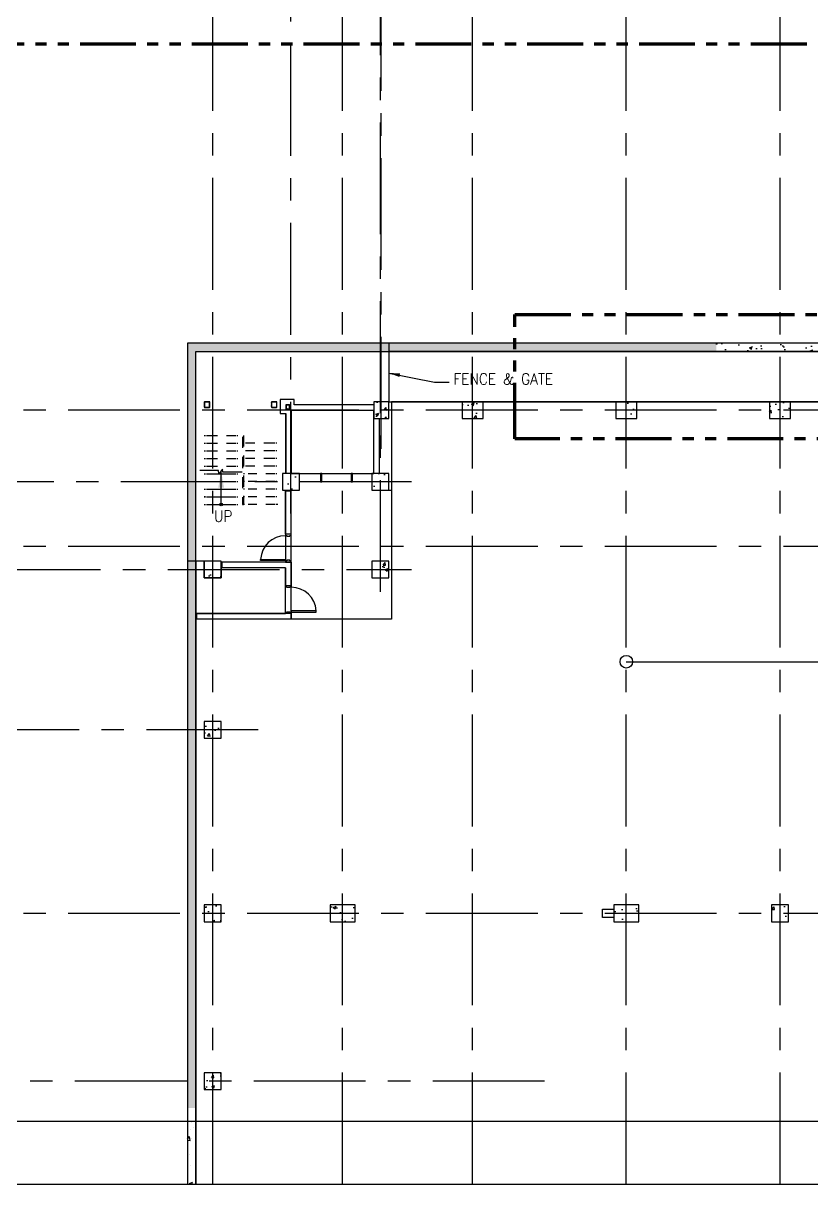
# Model space of a CAD drawing. Header units: inches. Extents: x -0.6 to 34.9, y 0.8 to 24.1.
# Drawn here: x 13.6 to 22.42, y 0.82 to 13.8 of the extents above; entities that cross this region are included whole.
import ezdxf
from ezdxf.enums import TextEntityAlignment as Align

# ---------------------------------------------------------------- set-up
doc = ezdxf.new("R2010")
doc.units = ezdxf.units.IN
doc.header["$MEASUREMENT"] = 0
for name, pattern in [('772-1$0$CENTER', [2, 1.25, -0.25, 0.25, -0.25]), ('772-1$0$HIDDEN2', [0.1875, 0.125, -0.0625]), ('DASHED', [0.75, 0.5, -0.25]), ('PHANTOM2', [1.25, 0.625, -0.125, 0.125, -0.125, 0.125, -0.125])]:
    doc.linetypes.add(name, pattern=pattern)
for name, color, linetype in [('772-1$0$A-ANNO', 7, 'Continuous'), ('772-1$0$A-AREA', 9, 'Continuous'), ('772-1$0$A-COLS', 1, 'Continuous'), ('772-1$0$A-DOOR', 6, 'Continuous'), ('772-1$0$A-EQPM', 6, 'Continuous'), ('772-1$0$A-FLOR-STRS', 3, 'Continuous'), ('772-1$0$A-GRID', 8, '772-1$0$CENTER'), ('772-1$0$A-WALL-FULL', 7, 'Continuous'), ('772-1$0$A-WALL-PATT', 8, 'Continuous'), ('Annotations', 250, 'Continuous'), ('BORDER', 7, 'Continuous')]:
    doc.layers.add(name, color=color, linetype=linetype)
doc.layers.add('Non Printing', color=253, linetype='Continuous', plot=False)
doc.styles.add('772-1$0$Standard', font='romans.shx')
doc.styles.add('772-1$0$WDI-01', font='romans.shx')
doc.styles.add('Tahoma', font='TAHOMA.TTF')
doc.dimstyles.new('772-1$0$Standard', dxfattribs={"dimscale": 128, "dimtxt": 0.09375, "dimasz": 0.0625, "dimexe": 0.0625, "dimexo": 0.0625, "dimgap": 0.03125, "dimtad": 1, "dimzin": 3, "dimdsep": 46, "dimlunit": 4, "dimtxsty": '772-1$0$Standard', "dimblk": '772-1$0$_ArchTick', "dimcen": 0.09, "dimdle": 0.0625, "dimclrd": 256, "dimclre": 256, "dimclrt": 3, "dimadec": 0, "dimazin": 0, "dimtfac": 0.8, "dimtofl": 0, "dimtmove": 0, "dimatfit": 3, "dimfxl": 1, "dimfrac": 1, "dimtolj": 1, "dimtzin": 0, "dimlwd": -1, "dimlwe": -1, "dimarcsym": 0})
pattern_1 = [(50, (11.18312, 12.59187), (0.336216, -0.029415), [0.035156, -0.386719]), (355, (11.18312, 12.59187), (-0.06504, 0.35259), [0.028125, -0.309375]), (100.4514, (11.21114, 12.58942), (0.271176, 0.323175), [0.029878, -0.32866]), (46.1842, (11.18312, 12.6856), (0.500269, -0.077587), [0.052734, -0.580078]), (96.6356, (11.2248, 12.67915), (0.438123, 0.456618), [0.044817, -0.49299]), (351.184, (11.1831, 12.6856), (0.438123, 0.456618), [0.042188, -0.464063]), (21, (11.23, 12.66218), (0.2798, -0.1887276), [0.035156, -0.386719]), (326, (11.23, 12.66218), (0.114054, 0.339914), [0.028125, -0.309375]), (71.4514, (11.2533, 12.64645), (0.393854, 0.151186), [0.029878, -0.32866]), (37.5, (11.18312, 12.59187), (0.0056999, 0.156044), [0, -0.305625, 0, -0.3140625, 0, -0.310547]), (7.5, (11.18312, 12.59187), (0.1233138, 0.1848805), [0, -0.1790625, 0, -0.2985938, 0, -0.1183594]), (327.5, (11.07859, 12.59187), (0.2502293, -0.0105726), [0, -0.1171875, 0, -0.365625, 0, -0.4851563]), (317.5, (11.03172, 12.59187), (0.2733685, 0.0469242), [0, -0.1523438, 0, -0.2428125, 0, -0.3445313])]
pattern_2 = [(50, (-1.84872, -17.6106), (0.3362157, -0.029415), [0.0351563, -0.3867188]), (355, (-1.84872, -17.6106), (-0.0650397, 0.35259), [0.028125, -0.309375]), (100.4514, (-1.8207, -17.61306), (0.2711763, 0.3231748), [0.0298782, -0.3286604]), (46.1842, (-1.84872, -17.51686), (0.500269, -0.077587), [0.052734, -0.580078]), (96.6356, (-1.80703, -17.52333), (0.438123, 0.456618), [0.044817, -0.4929905]), (351.1842, (-1.8487, -17.51686), (0.438123, 0.456618), [0.0421875, -0.4640625]), (21, (-1.80185, -17.5403), (0.2798002, -0.1887276), [0.0351563, -0.3867188]), (326, (-1.80185, -17.5403), (0.114054, 0.339914), [0.028125, -0.309375]), (71.4514, (-1.77853, -17.55603), (0.3938544, 0.151186), [0.0298782, -0.3286604]), (37.5, (-1.84872, -17.61061), (0.00569993, 0.156044), [0, -0.305625, 0, -0.3140625, 0, -0.3105469]), (7.5, (-1.84872, -17.61061), (0.1233138, 0.1848805), [0, -0.1790625, 0, -0.2985938, 0, -0.1183594]), (327.5, (-1.95325, -17.61061), (0.25022927, -0.0105726), [0, -0.1171875, 0, -0.365625, 0, -0.4851563]), (317.5, (-2.00013, -17.61061), (0.2733685, 0.0469242), [0, -0.1523438, 0, -0.2428125, 0, -0.3445313])]

# ---------------------------------------------------------------- blocks, each defined once
blk = doc.blocks.new('772-1$0$_ArchTick')
at = {"color": 0, "linetype": 'ByBlock', "const_width": 0.15}
blk.add_lwpolyline([(-0.5, -0.5), (0.5, 0.5)], dxfattribs=at)
blk = doc.blocks.new('Border 24 x 36')
at = {"layer": 'BORDER', "const_width": 0.0125}
blk.add_lwpolyline([(0.375, 0.375), (35.625, 0.375), (35.625, 23.625), (0.375, 23.625)], close=True, dxfattribs=at)
blk = doc.blocks.new('*U282')
blk.add_line((0.842, -0.513), (24.66, -0.513))
at = {"style": 'Tahoma', "flags": 8}
blk.add_attdef('VIEWNAME', text='', height=0.188, dxfattribs=at).set_placement((1.092, -0.511), align=Align.BOTTOM_LEFT)
blk.add_attdef('#', text='', height=0.188, dxfattribs=at).set_placement((0.592, -0.511), align=Align.MIDDLE_CENTER)
blk.add_attdef('VPSCALE', text='', height=0.0938, dxfattribs=at).set_placement((24.66, -0.589), align=Align.TOP_RIGHT)
blk = doc.blocks.new('*E139')
at = {"layer": '772-1$0$A-WALL-PATT'}
h = blk.add_hatch(dxfattribs=at)
h.set_pattern_fill('AR-CONC', color=256, scale=0.046875, style=0)
h.set_pattern_definition(pattern_1)
h.paths.add_polyline_path([(5.339, 9.31), (11.158, 9.31), (11.158, 9.403), (5.246, 9.403), (5.246, 0.852), (5.339, 0.852)])
h = blk.add_hatch(dxfattribs=at)
h.set_pattern_fill('AR-CONC', color=256, scale=0.046875, style=0)
h.set_pattern_definition(pattern_1)
h.paths.add_polyline_path([(16.132, 9.403), (11.158, 9.403), (11.158, 9.31), (16.132, 9.31)])
h = blk.add_hatch(dxfattribs=at)
h.set_pattern_fill('AR-CONC', color=256, scale=0.046875, style=0)
h.set_pattern_definition(pattern_2)
h.paths.add_polyline_path([(7.328, 8.56), (7.496, 8.56), (7.496, 8.747), (7.328, 8.747)])
h = blk.add_hatch(dxfattribs=at)
h.set_pattern_fill('AR-CONC', color=256, scale=0.046875, style=0)
h.set_pattern_definition(pattern_2)
h.paths.add_polyline_path([(8.55, 8.56), (8.55, 8.747), (8.316, 8.747), (8.316, 8.56)])
h = blk.add_hatch(dxfattribs=at)
h.set_pattern_fill('AR-CONC', color=256, scale=0.046875, style=0)
h.set_pattern_definition(pattern_2)
h.paths.add_polyline_path([(10.269, 8.56), (10.269, 8.747), (10.035, 8.747), (10.035, 8.56)])
h = blk.add_hatch(dxfattribs=at)
h.set_pattern_fill('AR-CONC', color=256, scale=0.046875, style=0)
h.set_pattern_definition(pattern_2)
h.paths.add_polyline_path([(11.754, 8.747), (11.754, 8.56), (11.988, 8.56), (11.988, 8.747)])
h = blk.add_hatch(dxfattribs=at)
h.set_pattern_fill('AR-CONC', color=256, scale=0.046875, style=0)
h.set_pattern_definition(pattern_2)
h.paths.add_polyline_path([(6.496, 7.946), (6.308, 7.946), (6.308, 7.759), (6.496, 7.759)])
h = blk.add_hatch(dxfattribs=at)
h.set_pattern_fill('AR-CONC', color=256, scale=0.046875, style=0)
h.set_pattern_definition(pattern_2)
h.paths.add_polyline_path([(7.496, 7.946), (7.308, 7.946), (7.308, 7.759), (7.496, 7.759)])
h = blk.add_hatch(dxfattribs=at)
h.set_pattern_fill('AR-CONC', color=256, scale=0.046875, style=0)
h.set_pattern_definition(pattern_2)
h.paths.add_polyline_path([(5.621, 6.966), (5.433, 6.966), (5.433, 6.778), (5.621, 6.778)])
h = blk.add_hatch(dxfattribs=at)
h.set_pattern_fill('AR-CONC', color=256, scale=0.046875, style=0)
h.set_pattern_definition(pattern_2)
h.paths.add_polyline_path([(7.496, 6.778), (7.496, 6.966), (7.308, 6.966), (7.308, 6.778)])
h = blk.add_hatch(dxfattribs=at)
h.set_pattern_fill('AR-CONC', color=256, scale=0.046875, style=0)
h.set_pattern_definition(pattern_2)
h.paths.add_polyline_path([(5.433, 5.173), (5.433, 4.985), (5.621, 4.985), (5.621, 5.173)])
h = blk.add_hatch(dxfattribs=at)
h.set_pattern_fill('AR-CONC', color=256, scale=0.046875, style=0)
h.set_pattern_definition(pattern_2)
h.paths.add_polyline_path([(5.433, 2.935), (5.621, 2.935), (5.621, 3.122), (5.433, 3.122)])
h = blk.add_hatch(dxfattribs=at)
h.set_pattern_fill('AR-CONC', color=256, scale=0.046875, style=0)
h.set_pattern_definition(pattern_2)
h.paths.add_polyline_path([(6.839, 3.122), (6.839, 2.935), (7.121, 2.935), (7.121, 3.122)])
h = blk.add_hatch(dxfattribs=at)
h.set_pattern_fill('AR-CONC', color=256, scale=0.046875, style=0)
h.set_pattern_definition(pattern_2)
h.paths.add_polyline_path([(10.293, 2.935), (10.293, 3.122), (10.011, 3.122), (10.011, 2.935)])
h = blk.add_hatch(dxfattribs=at)
h.set_pattern_fill('AR-CONC', color=256, scale=0.046875, style=0)
h.set_pattern_definition(pattern_2)
h.paths.add_polyline_path([(11.964, 3.122), (11.777, 3.122), (11.777, 2.935), (11.964, 2.935)])
h = blk.add_hatch(dxfattribs=at)
h.set_pattern_fill('AR-CONC', color=256, scale=0.046875, style=0)
h.set_pattern_definition(pattern_2)
h.paths.add_polyline_path([(5.433, 1.247), (5.433, 1.06), (5.621, 1.06), (5.621, 1.247)])
at = {"layer": '772-1$0$A-AREA', "elevation": 0}
for points in [[(23.161, 9.403), (7.496, 9.403), (7.496, 8.747), (7.328, 8.747), (7.328, 8.712), (6.437, 8.712), (6.437, 8.774), (6.281, 8.774), (6.281, 8.618), (6.343, 8.618), (6.343, 7.946), (6.308, 7.946), (6.308, 7.759), (6.342, 7.759), (6.342, 6.954), (5.621, 6.954), (5.621, 6.966), (5.246, 6.966), (5.246, 0)], [(13.449, 0), (13.449, 8.747), (13.449, 8.747), (7.527, 8.747), (7.527, 6.317), (5.339, 6.317), (5.339, 0)]]:
    blk.add_lwpolyline(points, dxfattribs=at)
for points in [[(7.496, 9.31), (7.496, 9.31), (7.496, 8.747), (7.328, 8.747), (7.328, 8.712), (6.437, 8.712), (6.437, 8.774), (6.281, 8.774), (6.281, 8.618), (6.343, 8.618), (6.343, 7.946), (6.308, 7.946), (6.308, 7.759), (6.342, 7.759), (6.342, 6.954), (5.621, 6.954), (5.621, 6.966), (5.339, 6.966), (5.339, 9.31)], [(7.496, 9.31), (7.496, 8.747), (22.207, 8.747), (22.207, 9.31)], [(6.406, 8.649), (6.406, 7.946), (7.328, 7.946), (7.328, 8.649)], [(6.404, 6.317), (6.404, 7.759), (6.496, 7.759), (6.496, 7.946), (7.308, 7.946), (7.308, 7.759), (7.527, 7.759), (7.527, 6.317)], [(6.342, 6.38), (6.342, 6.892), (5.621, 6.892), (5.621, 6.778), (5.433, 6.778), (5.433, 6.966), (5.339, 6.966), (5.339, 6.38)]]:
    blk.add_lwpolyline(points, close=True, dxfattribs=at)
at = {"layer": '772-1$0$A-COLS'}
for p, q in [((5.433, 8.743, 0), (5.433, 8.688, 0)), ((5.433, 8.738, 0), (5.436, 8.741, 0)), ((5.433, 8.735, 0), (5.436, 8.738, 0)), ((5.433, 8.723, 0), (5.436, 8.726, 0)), ((5.433, 8.72, 0), (5.436, 8.723, 0)), ((5.433, 8.708, 0), (5.436, 8.711, 0)), ((5.433, 8.705, 0), (5.436, 8.708, 0)), ((5.436, 8.743, 0), (5.436, 8.688, 0)), ((5.492, 8.747, 0), (5.437, 8.747, 0)), ((5.492, 8.744, 0), (5.437, 8.744, 0)), ((5.439, 8.744, 0), (5.442, 8.747, 0)), ((5.442, 8.744, 0), (5.445, 8.747, 0)), ((5.454, 8.744, 0), (5.457, 8.747, 0)), ((5.457, 8.744, 0), (5.46, 8.747, 0)), ((5.469, 8.744, 0), (5.472, 8.747, 0)), ((5.472, 8.744, 0), (5.475, 8.747, 0)), ((5.484, 8.744, 0), (5.487, 8.747, 0)), ((5.487, 8.744, 0), (5.49, 8.747, 0)), ((5.493, 8.688, 0), (5.493, 8.743, 0)), ((5.493, 8.739, 0), (5.496, 8.742, 0)), ((5.493, 8.736, 0), (5.496, 8.739, 0)), ((5.493, 8.724, 0), (5.496, 8.726, 0)), ((5.493, 8.721, 0), (5.496, 8.724, 0)), ((5.493, 8.709, 0), (5.496, 8.711, 0)), ((5.493, 8.706, 0), (5.496, 8.709, 0)), ((5.496, 8.688, 0), (5.496, 8.743, 0)), ((6.183, 8.743, 0), (6.183, 8.688, 0)), ((6.183, 8.738, 0), (6.186, 8.741, 0)), ((6.183, 8.735, 0), (6.186, 8.738, 0)), ((6.183, 8.723, 0), (6.186, 8.726, 0)), ((6.183, 8.72, 0), (6.186, 8.723, 0)), ((6.183, 8.708, 0), (6.186, 8.711, 0)), ((6.183, 8.705, 0), (6.186, 8.708, 0)), ((6.186, 8.743, 0), (6.186, 8.688, 0)), ((6.242, 8.747, 0), (6.187, 8.747, 0)), ((6.242, 8.744, 0), (6.187, 8.744, 0)), ((6.189, 8.744, 0), (6.192, 8.747, 0)), ((6.192, 8.744, 0), (6.195, 8.747, 0)), ((6.204, 8.744, 0), (6.207, 8.747, 0)), ((6.207, 8.744, 0), (6.21, 8.747, 0)), ((6.219, 8.744, 0), (6.222, 8.747, 0)), ((6.222, 8.744, 0), (6.225, 8.747, 0)), ((6.234, 8.744, 0), (6.237, 8.747, 0)), ((6.237, 8.744, 0), (6.24, 8.747, 0)), ((6.243, 8.688, 0), (6.243, 8.743, 0)), ((6.243, 8.739, 0), (6.246, 8.742, 0)), ((6.243, 8.736, 0), (6.246, 8.739, 0)), ((6.243, 8.724, 0), (6.246, 8.726, 0)), ((6.243, 8.721, 0), (6.246, 8.724, 0)), ((6.243, 8.709, 0), (6.246, 8.711, 0)), ((6.243, 8.706, 0), (6.246, 8.709, 0)), ((6.246, 8.688, 0), (6.246, 8.743, 0)), ((6.347, 8.704, 0), (6.343, 8.7, 0)), ((6.351, 8.708, 0), (6.355, 8.712, 0)), ((6.355, 8.708, 0), (6.359, 8.712, 0)), ((6.374, 8.708, 0), (6.378, 8.712, 0)), ((6.378, 8.708, 0), (6.382, 8.712, 0)), ((6.386, 8.7, 0), (6.39, 8.704, 0)), ((5.433, 8.693, 0), (5.436, 8.696, 0)), ((5.433, 8.69, 0), (5.436, 8.693, 0)), ((5.437, 8.687, 0), (5.492, 8.687, 0)), ((5.437, 8.685, 0), (5.492, 8.685, 0)), ((5.439, 8.685, 0), (5.442, 8.687, 0)), ((5.442, 8.685, 0), (5.444, 8.687, 0)), ((5.454, 8.685, 0), (5.457, 8.687, 0)), ((5.457, 8.685, 0), (5.459, 8.687, 0)), ((5.469, 8.685, 0), (5.472, 8.687, 0)), ((5.472, 8.685, 0), (5.474, 8.687, 0)), ((5.484, 8.685, 0), (5.487, 8.687, 0)), ((5.487, 8.685, 0), (5.489, 8.687, 0)), ((5.493, 8.694, 0), (5.496, 8.696, 0)), ((5.493, 8.691, 0), (5.496, 8.694, 0)), ((6.183, 8.693, 0), (6.186, 8.696, 0)), ((6.183, 8.69, 0), (6.186, 8.693, 0)), ((6.187, 8.687, 0), (6.242, 8.687, 0)), ((6.187, 8.685, 0), (6.242, 8.685, 0)), ((6.189, 8.685, 0), (6.192, 8.687, 0)), ((6.192, 8.685, 0), (6.194, 8.687, 0)), ((6.204, 8.685, 0), (6.207, 8.687, 0)), ((6.207, 8.685, 0), (6.209, 8.687, 0)), ((6.219, 8.685, 0), (6.222, 8.687, 0)), ((6.222, 8.685, 0), (6.224, 8.687, 0)), ((6.234, 8.685, 0), (6.237, 8.687, 0)), ((6.237, 8.685, 0), (6.239, 8.687, 0)), ((6.243, 8.694, 0), (6.246, 8.696, 0)), ((6.243, 8.691, 0), (6.246, 8.694, 0)), ((6.347, 8.7, 0), (6.343, 8.696, 0)), ((6.347, 8.68, 0), (6.343, 8.676, 0)), ((6.347, 8.676, 0), (6.343, 8.673, 0)), ((6.354, 8.669, 0), (6.35, 8.665, 0)), ((6.358, 8.669, 0), (6.354, 8.665, 0)), ((6.378, 8.669, 0), (6.374, 8.665, 0)), ((6.382, 8.669, 0), (6.378, 8.665, 0)), ((6.386, 8.696, 0), (6.39, 8.7, 0)), ((6.386, 8.677, 0), (6.39, 8.681, 0)), ((6.386, 8.673, 0), (6.39, 8.677, 0))]:
    blk.add_line(p, q, dxfattribs=at)
for points in [[(6.385, 8.712), (6.348, 8.712, 0.414214), (6.343, 8.707), (6.343, 8.67, 0.414214), (6.348, 8.665), (6.385, 8.665, 0.414214), (6.39, 8.67), (6.39, 8.707, 0.414214)], [(6.383, 8.708), (6.35, 8.708, 0.414214), (6.347, 8.705), (6.347, 8.672, 0.414214), (6.35, 8.669), (6.383, 8.669, 0.414214), (6.386, 8.672), (6.386, 8.705, 0.414214)]]:
    blk.add_lwpolyline(points, format="xyb", close=True, dxfattribs=at)
at = {"layer": '772-1$0$A-COLS', "elevation": 0}
for points in [[(7.328, 8.56), (7.496, 8.56), (7.496, 8.747), (7.328, 8.747)], [(8.316, 8.747), (8.316, 8.56), (8.55, 8.56), (8.55, 8.747)], [(10.035, 8.747), (10.035, 8.56), (10.269, 8.56), (10.269, 8.747)], [(11.754, 8.747), (11.754, 8.56), (11.988, 8.56), (11.988, 8.747)], [(6.308, 7.759), (6.496, 7.759), (6.496, 7.946), (6.308, 7.946)], [(7.308, 7.759), (7.496, 7.759), (7.496, 7.946), (7.308, 7.946)], [(5.433, 6.778), (5.621, 6.778), (5.621, 6.966), (5.433, 6.966)], [(7.308, 6.778), (7.496, 6.778), (7.496, 6.966), (7.308, 6.966)], [(5.433, 4.985), (5.621, 4.985), (5.621, 5.173), (5.433, 5.173)], [(5.433, 2.935), (5.621, 2.935), (5.621, 3.122), (5.433, 3.122)], [(6.839, 2.935), (7.121, 2.935), (7.121, 3.122), (6.839, 3.122)], [(10.011, 2.935), (10.293, 2.935), (10.293, 3.122), (10.011, 3.122)], [(11.777, 2.935), (11.964, 2.935), (11.964, 3.122), (11.777, 3.122)], [(5.433, 1.06), (5.621, 1.06), (5.621, 1.247), (5.433, 1.247)]]:
    blk.add_lwpolyline(points, close=True, dxfattribs=at)
at = {"layer": '772-1$0$A-COLS'}
for centre, radius, start, end in [((5.437, 8.743, 0), 0.00391, 90, 180), ((5.437, 8.743, 0), 0.000977, 90, 180), ((5.492, 8.743, 0), 0.00391, 0, 90), ((5.492, 8.743, 0), 0.000977, 0, 90), ((6.187, 8.743, 0), 0.00391, 90, 180), ((6.187, 8.743, 0), 0.000977, 90, 180), ((6.242, 8.743, 0), 0.00391, 0, 90), ((6.242, 8.743, 0), 0.000977, 0, 90), ((5.437, 8.688, 0), 0.00391, 180, 270), ((5.437, 8.688, 0), 0.000977, 180, 270), ((5.492, 8.688, 0), 0.00391, 270, 0), ((5.492, 8.688, 0), 0.000977, 270, 0), ((6.187, 8.688, 0), 0.00391, 180, 270), ((6.187, 8.688, 0), 0.000977, 180, 270), ((6.242, 8.688, 0), 0.00391, 270, 0), ((6.242, 8.688, 0), 0.000977, 270, 0)]:
    blk.add_arc(centre, radius, start, end, dxfattribs=at)
at = {"layer": '772-1$0$A-DOOR'}
for p, q in [((6.342, 6.692, 0), (6.404, 6.692, 0)), ((6.342, 6.677, 0), (6.342, 6.692, 0)), ((6.357, 6.677, 0), (6.342, 6.677, 0)), ((6.357, 6.672, 0), (6.357, 6.677, 0)), ((6.389, 6.672, 0), (6.357, 6.672, 0)), ((6.389, 6.677, 0), (6.389, 6.672, 0)), ((6.404, 6.677, 0), (6.389, 6.677, 0)), ((6.404, 6.692, 0), (6.404, 6.677, 0)), ((6.342, 6.395, 0), (6.357, 6.395, 0)), ((6.342, 6.38, 0), (6.342, 6.395, 0)), ((6.404, 6.38, 0), (6.342, 6.38, 0)), ((6.357, 6.4, 0), (6.389, 6.4, 0)), ((6.357, 6.395, 0), (6.357, 6.4, 0)), ((6.389, 6.4, 0), (6.389, 6.395, 0)), ((6.389, 6.395, 0), (6.404, 6.395, 0)), ((6.404, 6.395, 0), (6.404, 6.38, 0)), ((6.406, 6.411, 0), (6.406, 6.397, 0)), ((6.683, 6.411, 0), (6.406, 6.411, 0)), ((6.406, 6.397, 0), (6.683, 6.397, 0)), ((6.683, 6.397, 0), (6.683, 6.411, 0))]:
    blk.add_line(p, q, dxfattribs=at)
at = {"layer": '772-1$0$A-DOOR', "elevation": 0}
for points in [[(6.733, 7.852), (6.748, 7.852), (6.748, 7.946), (6.733, 7.946)], [(7.076, 7.852), (7.092, 7.852), (7.092, 7.946), (7.076, 7.946)]]:
    blk.add_lwpolyline(points, close=True, dxfattribs=at)
at = {"layer": '772-1$0$A-DOOR'}
for points in [[(6.342, 7.251), (6.357, 7.251), (6.357, 7.246), (6.389, 7.246), (6.389, 7.251), (6.404, 7.251), (6.404, 7.267), (6.342, 7.267)], [(6.063, 6.985), (6.34, 6.985), (6.34, 6.972), (6.063, 6.972)], [(6.389, 6.97), (6.389, 6.975), (6.357, 6.975), (6.357, 6.97), (6.342, 6.97), (6.342, 6.954), (6.404, 6.954), (6.404, 6.97)]]:
    blk.add_lwpolyline(points, close=True, dxfattribs=at)
for centre, start, end in [((6.34, 6.972, 0), 90, 177.1744), ((6.406, 6.397, 0), 2.8256, 90)]:
    blk.add_arc(centre, 0.277, start, end, dxfattribs=at)
at = {"layer": '772-1$0$A-EQPM'}
for p, q in [((9.886, 3.075, 0), (10.011, 3.075, 0)), ((9.886, 2.981, 0), (9.886, 3.075, 0)), ((10.011, 3.075, 0), (10.011, 2.981, 0)), ((10.011, 2.981, 0), (9.886, 2.981, 0))]:
    blk.add_line(p, q, dxfattribs=at)
at = {"layer": '772-1$0$A-FLOR-STRS', "linetype": '772-1$0$HIDDEN2'}
for p, q in [((5.433, 8.372, 0), (5.445, 8.372, 0)), ((5.457, 8.372, 0), (5.785, 8.372, 0)), ((5.796, 8.372, 0), (5.808, 8.372, 0)), ((5.859, 8.356, 0), (5.859, 7.599, 0)), ((5.871, 8.372, 0), (5.871, 7.599, 0)), ((5.433, 8.286, 0), (5.445, 8.286, 0)), ((5.433, 8.2, 0), (5.445, 8.2, 0)), ((5.457, 8.286, 0), (5.785, 8.286, 0)), ((5.457, 8.2, 0), (5.785, 8.2, 0)), ((5.796, 8.286, 0), (5.808, 8.286, 0)), ((5.796, 8.2, 0), (5.808, 8.2, 0)), ((6.222, 8.286, 0), (5.894, 8.286, 0)), ((6.222, 8.2, 0), (5.894, 8.2, 0)), ((6.246, 8.286, 0), (6.234, 8.286, 0)), ((6.246, 8.2, 0), (6.234, 8.2, 0)), ((5.433, 8.114, 0), (5.445, 8.114, 0)), ((5.457, 8.114, 0), (5.785, 8.114, 0)), ((5.796, 8.114, 0), (5.808, 8.114, 0)), ((6.222, 8.114, 0), (5.894, 8.114, 0)), ((6.246, 8.114, 0), (6.234, 8.114, 0)), ((5.433, 8.028, 0), (5.445, 8.028, 0)), ((5.457, 8.028, 0), (5.785, 8.028, 0)), ((5.796, 8.028, 0), (5.808, 8.028, 0)), ((6.222, 8.028, 0), (5.894, 8.028, 0)), ((6.246, 8.028, 0), (6.234, 8.028, 0))]:
    blk.add_line(p, q, dxfattribs=at)
at = {"layer": '772-1$0$A-FLOR-STRS', "ltscale": 0.65}
for p, q in [((5.433, 7.942, 0), (5.445, 7.942, 0)), ((5.457, 7.942, 0), (5.785, 7.942, 0)), ((5.796, 7.942, 0), (5.808, 7.942, 0)), ((5.433, 7.856, 0), (5.445, 7.856, 0)), ((5.457, 7.856, 0), (5.785, 7.856, 0)), ((5.796, 7.856, 0), (5.808, 7.856, 0)), ((5.433, 7.77, 0), (5.445, 7.77, 0)), ((5.433, 7.685, 0), (5.445, 7.685, 0)), ((5.445, 7.685, 0), (5.433, 7.685, 0)), ((5.457, 7.77, 0), (5.785, 7.77, 0)), ((5.457, 7.685, 0), (5.785, 7.685, 0)), ((5.796, 7.77, 0), (5.808, 7.77, 0)), ((5.796, 7.685, 0), (5.808, 7.685, 0)), ((5.433, 7.599, 0), (5.445, 7.599, 0)), ((5.457, 7.599, 0), (5.785, 7.599, 0)), ((5.796, 7.599, 0), (5.808, 7.599, 0))]:
    blk.add_line(p, q, dxfattribs=at)
at = {"layer": '772-1$0$A-FLOR-STRS', "linetype": '772-1$0$HIDDEN2', "ltscale": 0.65}
for p, q in [((5.882, 7.942, 0), (5.871, 7.942, 0)), ((6.222, 7.942, 0), (5.894, 7.942, 0)), ((6.246, 7.942, 0), (6.234, 7.942, 0)), ((5.882, 7.856, 0), (5.871, 7.856, 0)), ((6.222, 7.856, 0), (5.894, 7.856, 0)), ((6.246, 7.856, 0), (6.234, 7.856, 0)), ((5.882, 7.77, 0), (5.871, 7.77, 0)), ((5.882, 7.685, 0), (5.871, 7.685, 0)), ((6.222, 7.77, 0), (5.894, 7.77, 0)), ((6.222, 7.685, 0), (5.894, 7.685, 0)), ((6.246, 7.77, 0), (6.234, 7.77, 0)), ((6.246, 7.685, 0), (6.234, 7.685, 0)), ((5.859, 7.599, 0), (5.871, 7.599, 0)), ((5.882, 7.599, 0), (5.871, 7.599, 0)), ((6.222, 7.599, 0), (5.894, 7.599, 0)), ((6.246, 7.599, 0), (6.234, 7.599, 0)), ((6.257, 7.599, 0), (6.246, 7.599, 0))]:
    blk.add_line(p, q, dxfattribs=at)
at = {"layer": '772-1$0$A-FLOR-STRS'}
blk.add_line((10.152, 5.841, 0), (20.324, 5.841, 0), dxfattribs=at)
blk.add_lwpolyline([(5.856, 7.959), (5.639, 7.959), (5.637, 7.995), (5.594, 7.942), (5.592, 7.979), (5.385, 7.979)], dxfattribs=at)
at = {"layer": '772-1$0$A-FLOR-STRS', "ltscale": 0.65}
blk.add_lwpolyline([(5.621, 7.599), (5.621, 7.975)], dxfattribs=at)
blk.add_circle((5.621, 7.599, 0), 0.0156, dxfattribs=at)
at = {"layer": '772-1$0$A-FLOR-STRS'}
blk.add_circle((10.152, 5.841, 0), 0.0703, dxfattribs=at)
at = {"layer": '772-1$0$A-FLOR-STRS', "ltscale": 0.65}
blk.add_solid([(5.59, 7.788, 0), (5.621, 7.975, 0), (5.653, 7.788, 0)], dxfattribs=at)
at = {"layer": '772-1$0$A-GRID'}
for p, q in [((7.402, 6.621, 0), (7.402, 15.608, 0)), ((10.152, 0, 0), (10.152, 15.608, 0)), ((11.871, 0, 0), (11.871, 15.608, 0)), ((5.527, 0, 0), (5.527, 15.212, 0)), ((6.402, 7.497, 0), (6.402, 15.22, 0)), ((6.98, 0, 0), (6.98, 15.212, 0)), ((7.412, 8.222, 0), (7.412, 15.215, 0)), ((8.433, 0, 0), (8.433, 15.212, 0)), ((23.161, 8.653, 0), (0.75, 8.653, 0)), ((7.75, 7.852, 0), (2.696, 7.852, 0)), ((23.161, 7.13, 0), (0.75, 7.13, 0)), ((6.035, 5.079, 0), (0.75, 5.079, 0)), ((23.161, 3.028, 0), (0.75, 3.028, 0)), ((9.237, 1.153, 0), (0.75, 1.153, 0))]:
    blk.add_line(p, q, dxfattribs=at)
blk.add_lwpolyline([(2.696, 6.427), (2.877, 6.427), (3.024, 6.872), (7.75, 6.872)], dxfattribs=at)
at = {"layer": '772-1$0$A-WALL-FULL'}
for p, q in [((23.161, 9.403, 0), (5.246, 9.403, 0)), ((5.246, 9.403, 0), (5.246, 0, 0)), ((5.339, 9.31, 0), (23.161, 9.31, 0)), ((5.339, 0, 0), (5.339, 9.31, 0)), ((6.281, 8.774, 0), (6.281, 8.618, 0)), ((6.437, 8.774, 0), (6.281, 8.774, 0)), ((6.437, 8.712, 0), (6.437, 8.774, 0)), ((7.328, 8.712, 0), (6.437, 8.712, 0)), ((6.281, 8.618, 0), (6.343, 8.618, 0)), ((6.343, 7.946, 0), (6.343, 8.618, 0)), ((7.39, 8.56, 0), (7.39, 7.946, 0)), ((6.342, 7.751, 0), (6.404, 7.751, 0)), ((6.342, 7.267, 0), (6.342, 7.751, 0)), ((6.404, 7.267, 0), (6.404, 7.751, 0)), ((6.404, 7.267, 0), (6.342, 7.267, 0)), ((5.629, 6.954, 0), (5.629, 6.892, 0)), ((6.404, 6.954, 0), (5.629, 6.954, 0)), ((6.342, 6.892, 0), (5.629, 6.892, 0)), ((6.342, 6.892, 0), (6.342, 6.692, 0)), ((6.404, 6.954, 0), (6.404, 6.692, 0)), ((6.342, 6.692, 0), (6.404, 6.692, 0)), ((6.342, 6.692, 0), (6.404, 6.692, 0)), ((5.347, 6.38, 0), (5.347, 6.317, 0)), ((6.404, 6.38, 0), (5.347, 6.38, 0)), ((6.404, 6.38, 0), (6.404, 6.317, 0)), ((6.404, 6.317, 0), (5.347, 6.317, 0))]:
    blk.add_line(p, q, dxfattribs=at)
at = {"layer": '772-1$0$A-WALL-PATT'}
for p, q in [((5.248, 0.757, 0), (5.248, 0.757, 0)), ((5.291, 0.685, 0), (5.291, 0.685, 0)), ((5.246, 0.508, 0), (5.269, 0.532, 0)), ((5.274, 0.488, 0), (5.269, 0.532, 0)), ((5.284, 0.608, 0), (5.284, 0.608, 0)), ((5.313, 0.637, 0), (5.313, 0.637, 0)), ((5.246, 0.492, 0), (5.274, 0.488, 0)), ((5.285, 0.516, 0), (5.285, 0.516, 0)), ((5.265, 0.329, 0), (5.265, 0.329, 0)), ((5.339, 0.355, 0), (5.339, 0.355, 0)), ((5.28, 0.211, 0), (5.28, 0.211, 0)), ((5.269, 0.009, 0), (5.302, 0.022, 0)), ((5.269, 0.009, 0), (5.283, 0, 0)), ((5.283, 0.015, 0), (5.283, 0.015, 0)), ((5.294, 0, 0), (5.302, 0.022, 0))]:
    blk.add_line(p, q, dxfattribs=at)
at = {"layer": '772-1$0$A-ANNO', "style": '772-1$0$WDI-01', "width": 0.9}
blk.add_text('FENCE & GATE', height=0.125, dxfattribs=at).set_placement((8.219, 8.94, 0))
blk.add_text('UP', height=0.125, dxfattribs=at).set_placement((5.645, 7.468, 0), align=Align.MIDDLE_CENTER)
at = {"layer": '772-1$0$A-ANNO'}
blk.add_leader([(7.496, 9.069, 0), (8.009, 8.967, 0), (8.17, 8.967, 0)], dimstyle='772-1$0$Standard', override={"dimscale": 1, "dimasz": 0.125, "dimgap": 0.03125, "dimtad": 0}, dxfattribs=at)

msp = doc.modelspace()

# ---------------------------------------------------------------- linework, layer by layer
at = {"layer": 'Annotations', "linetype": 'PHANTOM2', "lineweight": 100}
msp.add_line((22.359, 13.569), (13.502, 13.569), dxfattribs=at)
msp.add_lwpolyline([(19.097, 10.545), (25.847, 10.545), (25.847, 9.156), (19.097, 9.156)], close=True, dxfattribs=at)
at = {"layer": 'Non Printing', "linetype": 'Continuous'}
msp.add_lwpolyline([(9.85, 0.822), (33.352, 0.822), (33.352, 17.989), (9.85, 17.989)], close=True, dxfattribs=at)

# ---------------------------------------------------------------- block references
msp.add_blockref('Border 24 x 36', (-0.773, 0.447))
at = {"layer": 'Annotations', "linetype": 'DASHED'}
msp.add_blockref('*U282', (8.557, 2.038), dxfattribs=at)
at = {"layer": 'BORDER'}
msp.add_blockref('*E139', (10.19, 0.822, 0), dxfattribs=at)

doc.saveas('drawing.dxf')
